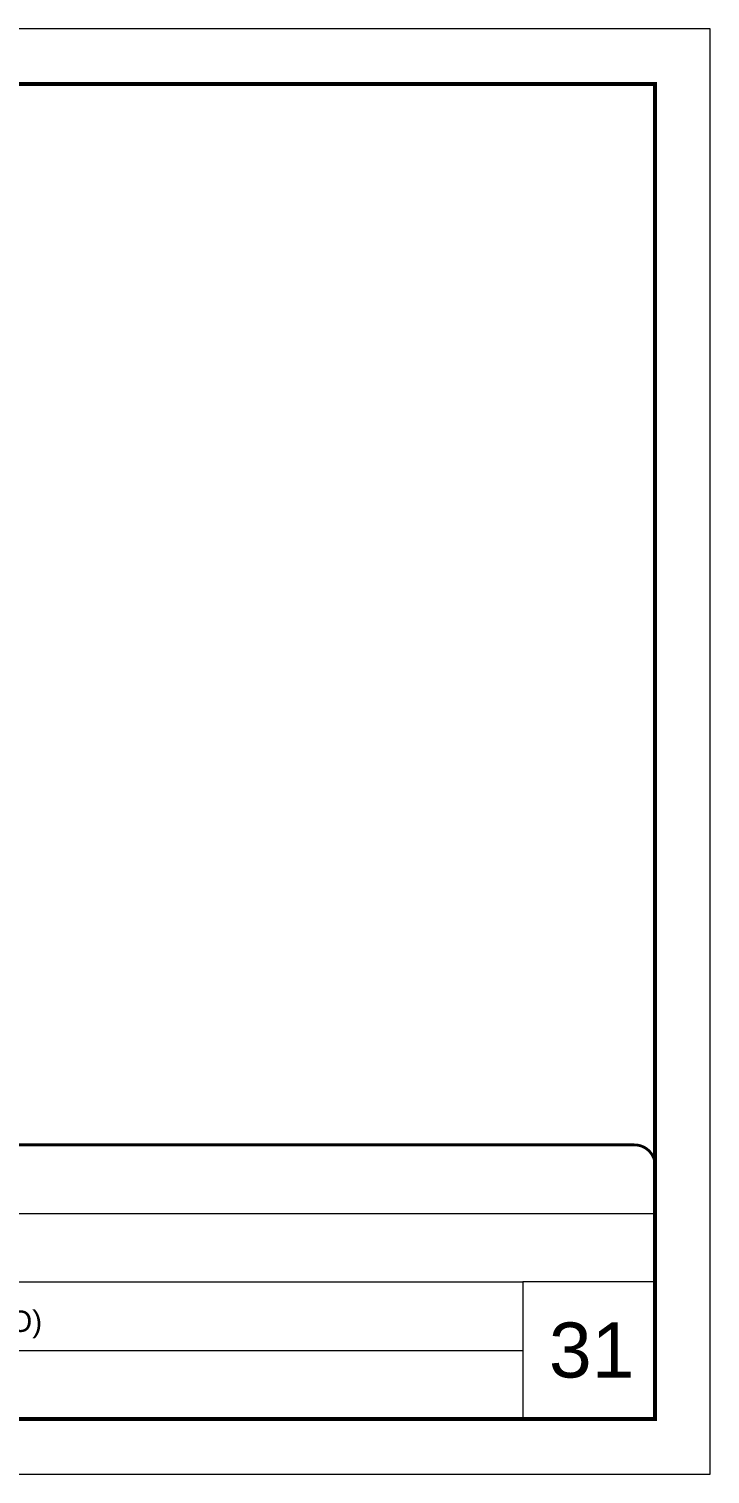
# Model space of a CAD drawing. Extents: x 14400 to 27878, y -21631 to 6985.
# Drawn here: x 18587 to 19082, y -2105 to -1055 of the extents above; entities that cross this region are included whole.
import ezdxf

# ---------------------------------------------------------------- set-up
doc = ezdxf.new("R2010")
doc.units = 0
doc.linetypes.add('CONTINUO', pattern=[0])
doc.linetypes.add('DASHED', pattern=[0.75, 0.5, -0.25])
for name, color, linetype, lineweight in [('CARIMBO', 255, 'Continuous', 9), ('Folhas', 255, 'Continuous', 9), ('SARRAFO DE PRESSAO', 251, 'DASHED', 9)]:
    doc.layers.add(name, color=color, linetype=linetype, lineweight=lineweight)
doc.styles.add('ARIAL', font='arial.ttf')

# ---------------------------------------------------------------- blocks, each defined once
blk = doc.blocks.new('9999999999')
at = {"color": 30, "linetype": 'CONTINUO'}
for p, q in [((98564.6, 34379.6), (99584, 34379.6)), ((98564.6, 34329.8), (99488, 34329.8)), ((99584, 34329.8), (99488, 34329.8)), ((99488, 34329.8), (99488, 34230.2)), ((98564.6, 34280), (99488, 34280))]:
    blk.add_line(p, q, dxfattribs=at)
at = {"color": 30, "linetype": 'CONTINUO', "const_width": 2}
blk.add_lwpolyline([(99584, 34230.2), (99584, 34414.4, 0.414214), (99569, 34429.4), (98229, 34429.4, 0.414214), (98214, 34414.4), (98214, 34245.2, 0.414214), (98229, 34230.2), (99584, 34230.2)], format="xyb", dxfattribs=at)
at = {"layer": 'Folhas'}
blk.add_lwpolyline([(98139, 34190.2), (99624, 34190.2), (99624, 35240.2), (98139, 35240.2)], close=True, dxfattribs=at)
at = {"layer": 'Folhas', "color": 30, "const_width": 3}
blk.add_lwpolyline([(98214, 34230.2), (99584, 34230.2), (99584, 35200.2), (98214, 35200.2)], close=True, dxfattribs=at)
at = {"color": 7, "linetype": 'Continuous', "ltscale": 5, "style": 'ARIAL'}
blk.add_text('TIPO (7° AO 21° PAVIMENTO)', height=15.483, dxfattribs=at).set_placement((98837.7, 34293.5))

msp = doc.modelspace()

# ---------------------------------------------------------------- block references
at = {"layer": 'SARRAFO DE PRESSAO', "color": 6, "linetype": 'ByBlock'}
msp.add_blockref('9999999999', (-80542.011, -36295.504), dxfattribs=at)

# ---------------------------------------------------------------- texts
at = {"layer": 'CARIMBO', "style": 'ARIAL'}
msp.add_text('31', height=40, dxfattribs=at).set_placement((18964.828, -2035.155))

doc.saveas('drawing.dxf')
